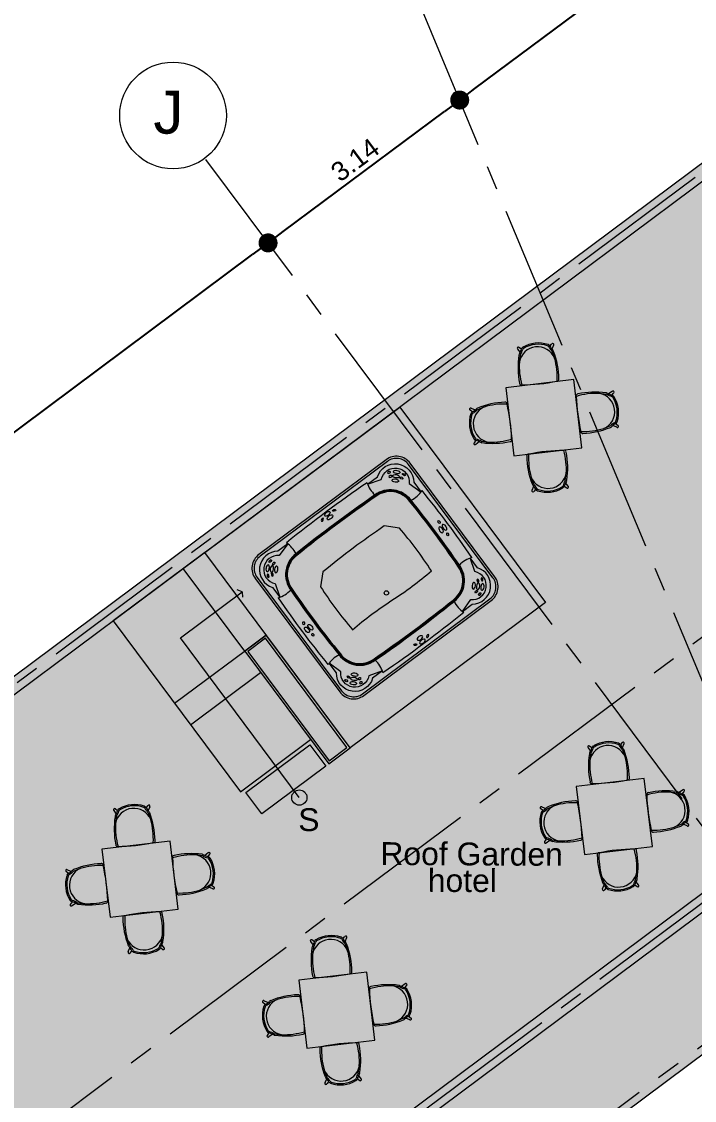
# Model space of a CAD drawing. Header units: metres. Extents: x -466 to 1322, y -1072 to 50.
# Drawn here: x 835.21 to 844.05, y -184.71 to -170.54 of the extents above; entities that cross this region are included whole.
import ezdxf

# ---------------------------------------------------------------- set-up
doc = ezdxf.new("R2010")
doc.units = ezdxf.units.M
doc.linetypes.add('CENTER2', pattern=[28.575, 19.05, -3.175, 3.175, -3.175])
for name, color, linetype, lineweight in [('A - Hatch muros', 4, 'Continuous', 0), ('A - MURO BAJO', 2, 'Continuous', 0), ('A - PISO', 1, 'Continuous', 0), ('A - TXT 100 -1', 2, 'Continuous', 0), ('A-COTAS', 41, 'Continuous', 0), ('A-EJES', 61, 'CENTER2', 0), ('A-MUEBLES', 5, 'Continuous', 0), ('A-MURO INT', 4, 'Continuous', 0), ('S-STRS-ANNO', 30, 'Continuous', 9)]:
    doc.layers.add(name, color=color, linetype=linetype, lineweight=lineweight)
doc.layers.add('Hatch Exterior', color=7, linetype='Continuous', lineweight=0, true_color=0xa99b89)
doc.layers.add('Hatch fondo', color=254, linetype='Continuous', lineweight=0, transparency=0.5)
doc.styles.get("Standard").update_dxf_attribs({"font": 'arial.ttf'})
doc.styles.add('Style-Arial', font='arial.ttf')
doc.dimstyles.new('ISO-25', dxfattribs={"dimscale": 0.1, "dimtxt": 2.5, "dimasz": 2.5, "dimexe": 1.25, "dimexo": 0.625, "dimtad": 1, "dimdsep": 46, "dimtxsty": 'Standard', "dimblk": 'DOT', "dimcen": 2.5, "dimadec": 0, "dimazin": 0, "dimtfac": 1, "dimtmove": 0, "dimatfit": 3, "dimfxl": 1, "dimarcsym": 0})

# ---------------------------------------------------------------- blocks, each defined once
blk = doc.blocks.new('_Dot')
at = {"color": 0, "linetype": 'ByBlock', "lineweight": -2}
blk.add_line((-0.5, 0), (-1, 0), dxfattribs=at)
at = {"color": 0, "linetype": 'ByBlock', "const_width": 0.5}
blk.add_lwpolyline([(-0.25, 0, 1), (0.25, 0, 1)], format="xyb", close=True, dxfattribs=at)
blk = doc.blocks.new('*D62')
at = {"layer": 'A-COTAS', "color": 0, "lineweight": -2, "transparency": 16777216}
for p, q in [((838.409, -173.393), (838.372, -173.343)), ((827.101, -181.9), (838.246, -173.593)), ((826.934, -182.094), (826.976, -182.149))]:
    blk.add_line(p, q, dxfattribs=at)
at = {"layer": 'Defpoints', "color": 0, "transparency": 16777216}
for p in [(838.447, -173.443), (838.447, -173.443), (826.897, -182.044)]:
    blk.add_point(p, dxfattribs=at)
at = {"layer": 'A-COTAS', "color": 0, "lineweight": -2, "transparency": 16777216, "xscale": 0.25, "yscale": 0.25, "zscale": 0.25}
for p, rotation in [((838.447, -173.443), 36.6996102329027), ((826.901, -182.049), 216.6996102329027)]:
    blk.add_blockref('_Dot', p, dxfattribs=dict(at, rotation=rotation))
at = {"layer": 'A-COTAS', "color": 0, "transparency": 16777216, "insert": (832.561, -177.596), "char_height": 0.25, "attachment_point": 5, "rotation": 36.6996}
blk.add_mtext('14.4', dxfattribs=at)
blk = doc.blocks.new('*D63')
at = {"layer": 'A-COTAS', "color": 0, "lineweight": -2, "transparency": 16777216}
for p, q in [((840.928, -171.516), (840.891, -171.466)), ((838.647, -173.294), (840.765, -171.715)), ((838.409, -173.393), (838.372, -173.343))]:
    blk.add_line(p, q, dxfattribs=at)
at = {"layer": 'Defpoints', "color": 0, "transparency": 16777216}
for p in [(840.966, -171.566), (840.966, -171.566), (838.447, -173.443)]:
    blk.add_point(p, dxfattribs=at)
at = {"layer": 'A-COTAS', "color": 0, "lineweight": -2, "transparency": 16777216, "xscale": 0.25, "yscale": 0.25, "zscale": 0.25}
for p, rotation in [((840.966, -171.566), 36.6996102329027), ((838.447, -173.443), 216.6996102329027)]:
    blk.add_blockref('_Dot', p, dxfattribs=dict(at, rotation=rotation))
at = {"layer": 'A-COTAS', "color": 0, "transparency": 16777216, "insert": (839.592, -172.352), "char_height": 0.25, "attachment_point": 5, "rotation": 36.6996}
blk.add_mtext('3.14', dxfattribs=at)
blk = doc.blocks.new('*D64')
at = {"layer": 'A-COTAS', "color": 0, "lineweight": -2, "transparency": 16777216}
for p, q in [((847.763, -166.422), (847.725, -166.371)), ((841.166, -171.416), (847.6, -166.621)), ((840.928, -171.516), (840.891, -171.466))]:
    blk.add_line(p, q, dxfattribs=at)
at = {"layer": 'Defpoints', "color": 0, "transparency": 16777216}
for p in [(847.8, -166.472), (847.8, -166.472), (840.966, -171.566)]:
    blk.add_point(p, dxfattribs=at)
at = {"layer": 'A-COTAS', "color": 0, "lineweight": -2, "transparency": 16777216, "xscale": 0.25, "yscale": 0.25, "zscale": 0.25}
for p, rotation in [((847.8, -166.472), 36.6996102329027), ((840.966, -171.566), 216.6996102329027)]:
    blk.add_blockref('_Dot', p, dxfattribs=dict(at, rotation=rotation))
at = {"layer": 'A-COTAS', "color": 0, "transparency": 16777216, "insert": (844.269, -168.866), "char_height": 0.25, "attachment_point": 5, "rotation": 36.6996}
blk.add_mtext('8.52', dxfattribs=at)
blk = doc.blocks.new('Jacuzzi Vista Spa')
for points in [[(0, 0), (2.086, 0, 0.414214), (2.313, 0.227), (2.313, 2.083, 0.414214), (2.086, 2.31), (0, 2.31, 0.414214), (-0.227, 2.083), (-0.227, 0.227, 0.414214)], [(0, 0.028), (2.086, 0.028, 0.414214), (2.285, 0.227), (2.285, 2.083, 0.414214), (2.086, 2.282), (0, 2.282, 0.414214), (-0.198, 2.083), (-0.198, 0.227, 0.414214)], [(0.397, 0.283, 0.017544), (1.69, 0.283, 0.414214), (2.03, 0.624, 0.021341), (2.03, 1.686, 0.414214), (1.69, 2.027, 0.017544), (0.397, 2.027, 0.414214), (0.057, 1.686, 0.021341), (0.057, 0.624, 0.414214)], [(0.397, 0.295, 0.017549), (1.689, 0.295, 0.414609), (2.018, 0.624, 0.021351), (2.018, 1.686, 0.414609), (1.689, 2.015, 0.017549), (0.397, 2.015, 0.414609), (0.068, 1.686, 0.021351), (0.068, 0.624, 0.414609)], [(0.397, 0.306, 0.017555), (1.689, 0.306, 0.415027), (2.007, 0.624, 0.021361), (2.007, 1.686, 0.415027), (1.689, 2.004, 0.017555), (0.397, 2.004, 0.415027), (0.079, 1.686, 0.021361), (0.079, 0.624, 0.415027)], [(1.043, 0.783, 0.035088), (1.69, 0.783, 0.032282), (1.69, 1.485), (1.546, 1.626, 0.02256), (0.541, 1.626), (0.397, 1.485, 0.032282), (0.397, 0.783, -0.035088)]]:
    blk.add_lwpolyline(points, format="xyb", close=True)
for points in [[(0.388, 2.197), (0.227, 2.197, 0.862031), (-0.113, 1.856), (-0.113, 1.695)], [(0.388, 2.197), (0.207, 2.14, 0.9479), (-0.057, 1.877), (-0.113, 1.695)], [(1.705, 2.217, 0.020663), (0.382, 2.217, 0.020663)], [(1.698, 2.197), (1.86, 2.197, -0.862031), (2.2, 1.856), (2.2, 1.695)], [(1.698, 2.197), (1.88, 2.14, -0.9479), (2.143, 1.877), (2.2, 1.695)], [(-0.136, 1.702, 0.021082), (-0.136, 0.608, 0.021692)], [(2.222, 0.608, 0.021082), (2.222, 1.702)], [(0.388, 0.113), (0.227, 0.113, -0.862031), (-0.113, 0.454), (-0.113, 0.615)], [(0.388, 0.113), (0.207, 0.17, -0.9479), (-0.057, 0.433), (-0.113, 0.615)], [(1.698, 0.113), (1.86, 0.113, 0.862031), (2.2, 0.454), (2.2, 0.615)], [(1.698, 0.113), (1.88, 0.17, 0.9479), (2.143, 0.433), (2.2, 0.615)], [(0.382, 0.093, 0.020663), (1.705, 0.093, 0.020663)]]:
    blk.add_lwpolyline(points, format="xyb")
blk.add_circle((1.043, 0.904), 0.0283)
for centre, start, end in [((0.018, 2.092), 350.1772, 18.9109), ((2.069, 2.092), 161.0891, 189.8228), ((-0.009, 2.066), 250.7533, 279.8228), ((2.095, 2.066), 260.1772, 289.2467), ((-0.009, 0.244), 80.1772, 109.2467), ((2.095, 0.244), 70.7533, 99.8228), ((0.018, 0.218), 341.0891, 9.8228), ((2.069, 0.218), 170.1772, 198.9109)]:
    blk.add_arc(centre, 0.385, start, end)
at = {"extrusion": (0, 0, -1)}
for centre, major_axis in [((-0.015, 2.097), (0.0308, 0.0312)), ((0.025, 2.057), (0.0308, 0.0312)), ((0.066, 2.017), (0.0308, 0.0312)), ((2.114, 1.14), (-0.0009, -0.0438)), ((2.171, 1.139), (-0.0009, -0.0438)), ((2.02, 0.293), (-0.0308, -0.0312)), ((2.061, 0.253), (-0.0308, -0.0312)), ((1.042, 0.166), (-0.0438, 0.0009)), ((2.101, 0.213), (-0.0308, -0.0312)), ((1.041, 0.109), (-0.0438, 0.0009))]:
    blk.add_ellipse(centre, major_axis=major_axis, ratio=0.49939, dxfattribs=at)
for centre, major_axis in [((0.069, 2.153), (0.0203, 0.007)), ((1.139, 2.184), (0.0196, -0.0088)), ((0.087, 2.099), (0.0203, 0.007)), ((2.103, 1.996), (0.0071, -0.0202)), ((2.156, 2.014), (0.0071, -0.0202)), ((-0.067, 1.237), (0.0088, 0.0196)), ((2.148, 1.041), (-0.0099, -0.019)), ((-0.07, 0.296), (-0.0071, 0.0202)), ((-0.016, 0.314), (-0.0071, 0.0202)), ((0.942, 0.132), (-0.019, 0.0099)), ((2, 0.211), (-0.0203, -0.007)), ((2.017, 0.157), (-0.0203, -0.007))]:
    blk.add_ellipse(centre, major_axis=major_axis, ratio=0.545592, start_param=-3.141592653589793, end_param=3.141592653589793)
for centre, major_axis in [((0.942, 2.178), (-0.019, -0.0099)), ((2.017, 2.153), (-0.0203, 0.007)), ((-0.07, 2.014), (-0.0071, -0.0202)), ((-0.016, 1.996), (-0.0071, -0.0202)), ((2, 2.099), (-0.0203, 0.007)), ((2.154, 1.237), (-0.0088, 0.0196)), ((-0.061, 1.041), (0.0099, -0.019)), ((2.103, 0.314), (0.0071, 0.0202)), ((2.156, 0.296), (0.0071, 0.0202)), ((0.069, 0.157), (0.0203, -0.007)), ((0.087, 0.211), (0.0203, -0.007)), ((1.139, 0.126), (0.0196, 0.0088))]:
    blk.add_ellipse(centre, major_axis=major_axis, ratio=0.545592, start_param=-3.141592653589793, end_param=3.141592653589793, dxfattribs=at)
for centre, major_axis in [((1.041, 2.201), (-0.0438, -0.0009)), ((1.042, 2.144), (-0.0438, -0.0009)), ((2.101, 2.097), (-0.0308, 0.0312)), ((2.02, 2.017), (-0.0308, 0.0312)), ((2.061, 2.057), (-0.0308, 0.0312)), ((-0.084, 1.139), (0.0009, -0.0438)), ((-0.028, 1.14), (0.0009, -0.0438)), ((0.025, 0.253), (0.0308, -0.0312)), ((0.066, 0.293), (0.0308, -0.0312)), ((-0.015, 0.213), (0.0308, -0.0312))]:
    blk.add_ellipse(centre, major_axis=major_axis, ratio=0.49939)

msp = doc.modelspace()

# ---------------------------------------------------------------- hatches: boundary and pattern name
at = {"layer": 'A - Hatch muros', "transparency": 33554687}
h = msp.add_hatch(color=256, dxfattribs=at)
h.dxf.hatch_style = 1
h.paths.add_polyline_path([(819.333, -197.251), (818.257, -195.808), (816.654, -197.003), (817.729, -198.446), (813.458, -201.629), (808.282, -199.127), (820.178, -190.26), (846.352, -170.751), (846.471, -170.911), (828.634, -184.207), (833.235, -190.38), (833.075, -190.5), (828.473, -184.326), (822.418, -188.84), (822.257, -188.959), (814.801, -194.517), (815.399, -195.319), (815.238, -195.439), (814.641, -194.637), (812.716, -196.071), (813.314, -196.873), (813.154, -196.992), (812.556, -196.191), (808.666, -199.09), (813.436, -201.397), (815.365, -199.959), (813.691, -197.714), (813.852, -197.595), (815.525, -199.839), (817.449, -198.405), (815.776, -196.16), (815.936, -196.041), (816.534, -196.842), (818.298, -195.528), (819.464, -197.092)])
at = {"layer": 'Hatch Exterior', "transparency": 33554687}
h = msp.add_hatch(color=256, dxfattribs=at)
h.dxf.hatch_style = 1
h.paths.add_polyline_path([(846.352, -170.751), (849.28, -174.68), (850.751, -173.583), (851.897, -176.47), (845.039, -181.583), (825.538, -196.118), (820.937, -189.944)])
at = {"layer": 'Hatch fondo', "transparency": 33554559}
h = msp.add_hatch(color=256, dxfattribs=at)
h.dxf.hatch_style = 1
edge = h.paths.add_edge_path()
edge.add_line((813.458, -201.629), (817.569, -198.566))
edge.add_line((817.569, -198.566), (818.198, -199.409))
edge.add_arc((819.711, -201.272), 2.4, 129.0876, 313.6248)
edge.add_line((821.367, -203.009), (823.718, -204.146))
edge.add_line((823.718, -204.146), (822.76, -206.127))
edge.add_line((822.76, -206.127), (813.458, -201.629))
h.paths.add_polyline_path([(826.319, -197.406), (824.797, -196.67), (846.546, -180.276), (851.897, -176.47), (850.751, -173.583), (849.28, -174.68), (846.352, -170.751), (848.878, -168.868), (859.538, -195.709), (857.27, -200.565), (852.201, -198.737), (848.75, -190.471), (845.634, -183.009)])
at = {"layer": 'S-STRS-ANNO', "lineweight": 0}
h = msp.add_hatch(color=256, dxfattribs=at)
h.dxf.hatch_style = 1
edge = h.paths.add_edge_path()
edge.add_arc((838.858, -180.731), 0.1, 0, 360)

# ---------------------------------------------------------------- linework, layer by layer
at = {"layer": 'A - MURO BAJO'}
msp.add_lwpolyline([(837.614, -177.513), (840.179, -175.601), (842.092, -178.167), (839.526, -180.079)], close=True, dxfattribs=at)
at = {"layer": 'A - MURO BAJO', "ltscale": 0.05}
msp.add_lwpolyline([(847.911, -179.192), (836.441, -187.742), (825.419, -195.957)], dxfattribs=at)
at = {"layer": 'A - MURO BAJO'}
msp.add_lwpolyline([(847.988, -179.385), (836.561, -187.902), (825.538, -196.118)], dxfattribs=at)
at = {"layer": 'A - PISO', "ltscale": 0.05}
msp.add_lwpolyline([(846.352, -170.751), (848.878, -168.868), (859.538, -195.709), (857.27, -200.565), (852.201, -198.737), (845.634, -183.009), (826.319, -197.406)], dxfattribs=at)
at = {"layer": 'A - TXT 100 -1'}
msp.add_circle((837.198, -171.769), 0.701, dxfattribs=at)
at = {"layer": 'A-EJES', "ltscale": 0.1}
for p, q in [((852.224, -198.52), (840.422, -170.265)), ((846.351, -170.876), (804.647, -201.961)), ((845.597, -183.037), (837.617, -172.331)), ((845.559, -177.578), (809.652, -204.342)), ((846.629, -180.273), (812.494, -205.716)), ((845.618, -182.897), (814.016, -206.452))]:
    msp.add_line(p, q, dxfattribs=at)
at = {"layer": 'A-MUEBLES', "color": 5}
for p, q in [((842.152, -174.8), (842.178, -174.769)), ((841.728, -174.838), (841.761, -174.884)), ((841.778, -174.841), (841.745, -174.816)), ((841.765, -174.911), (841.75, -175.007)), ((842.2, -174.787), (842.177, -174.839)), ((842.179, -174.867), (842.214, -174.957)), ((842.467, -175.24), (841.573, -175.346)), ((842.572, -176.134), (842.467, -175.24)), ((841.573, -175.346), (841.679, -176.24)), ((842.897, -175.433), (842.801, -175.42)), ((842.969, -175.394), (842.924, -175.428)), ((842.968, -175.444), (842.992, -175.411)), ((841.118, -175.616), (841.17, -175.638)), ((841.198, -175.635), (841.288, -175.598)), ((841.132, -175.664), (841.101, -175.638)), ((842.95, -175.846), (842.86, -175.882)), ((843.03, -175.865), (842.978, -175.843)), ((843.016, -175.817), (843.048, -175.843)), ((841.18, -176.037), (841.156, -176.07)), ((841.179, -176.087), (841.224, -176.053)), ((841.251, -176.048), (841.347, -176.061)), ((841.679, -176.24), (842.572, -176.134)), ((842.353, -176.567), (842.368, -176.471)), ((841.939, -176.611), (841.904, -176.521)), ((842.39, -176.64), (842.357, -176.595)), ((841.918, -176.691), (841.941, -176.639)), ((841.966, -176.678), (841.94, -176.709)), ((842.341, -176.638), (842.373, -176.663)), ((843.078, -180.038), (843.105, -180.007)), ((842.654, -180.076), (842.687, -180.122)), ((842.704, -180.079), (842.672, -180.054)), ((842.691, -180.15), (842.677, -180.245)), ((843.126, -180.025), (843.104, -180.077)), ((843.106, -180.105), (843.14, -180.195)), ((843.393, -180.478), (842.499, -180.584)), ((842.499, -180.584), (842.605, -181.478)), ((843.499, -181.372), (843.393, -180.478)), ((843.823, -180.671), (843.727, -180.658)), ((843.895, -180.632), (843.851, -180.666)), ((843.894, -180.682), (843.918, -180.649)), ((836.843, -180.864), (836.87, -180.833)), ((836.891, -180.851), (836.869, -180.902)), ((842.044, -180.854), (842.097, -180.876)), ((842.124, -180.873), (842.214, -180.836)), ((836.419, -180.902), (836.452, -180.947)), ((836.469, -180.904), (836.437, -180.879)), ((836.456, -180.975), (836.442, -181.071)), ((836.871, -180.93), (836.905, -181.021)), ((842.058, -180.902), (842.027, -180.876)), ((843.876, -181.084), (843.787, -181.121)), ((843.956, -181.103), (843.904, -181.081)), ((843.942, -181.055), (843.974, -181.081)), ((842.107, -181.275), (842.082, -181.308)), ((842.105, -181.325), (842.15, -181.291)), ((842.178, -181.286), (842.274, -181.299)), ((837.158, -181.304), (836.264, -181.409)), ((836.264, -181.409), (836.37, -182.303)), ((837.264, -182.197), (837.158, -181.304)), ((842.605, -181.478), (843.499, -181.372)), ((837.588, -181.496), (837.492, -181.483)), ((837.66, -181.457), (837.616, -181.491)), ((837.659, -181.507), (837.683, -181.474)), ((835.823, -181.727), (835.792, -181.702)), ((835.809, -181.68), (835.861, -181.701)), ((835.889, -181.699), (835.979, -181.662)), ((843.279, -181.805), (843.294, -181.709)), ((842.865, -181.85), (842.83, -181.759)), ((843.317, -181.878), (843.283, -181.833)), ((837.641, -181.909), (837.551, -181.946)), ((837.721, -181.928), (837.669, -181.907)), ((837.707, -181.881), (837.739, -181.906)), ((842.845, -181.929), (842.867, -181.878)), ((842.892, -181.916), (842.866, -181.947)), ((843.267, -181.876), (843.299, -181.901)), ((835.872, -182.101), (835.847, -182.134)), ((835.87, -182.15), (835.915, -182.116)), ((835.943, -182.112), (836.039, -182.125)), ((836.37, -182.303), (837.264, -182.197)), ((837.044, -182.63), (837.059, -182.535)), ((839.431, -182.586), (839.458, -182.554)), ((836.63, -182.675), (836.595, -182.585)), ((836.609, -182.754), (836.632, -182.703)), ((837.032, -182.701), (837.064, -182.726)), ((837.082, -182.704), (837.048, -182.658)), ((839.007, -182.623), (839.04, -182.669)), ((839.057, -182.626), (839.024, -182.601)), ((839.044, -182.697), (839.03, -182.792)), ((839.479, -182.573), (839.457, -182.624)), ((839.459, -182.652), (839.493, -182.743)), ((836.657, -182.741), (836.631, -182.773)), ((839.746, -183.025), (838.852, -183.131)), ((838.852, -183.131), (838.958, -184.025)), ((839.852, -183.919), (839.746, -183.025)), ((840.176, -183.218), (840.08, -183.205)), ((840.248, -183.179), (840.203, -183.213)), ((840.247, -183.229), (840.271, -183.196)), ((838.397, -183.401), (838.449, -183.423)), ((838.477, -183.42), (838.567, -183.384)), ((838.411, -183.449), (838.38, -183.423)), ((840.229, -183.631), (840.139, -183.668)), ((840.309, -183.65), (840.257, -183.628)), ((840.295, -183.602), (840.327, -183.628)), ((838.459, -183.823), (838.435, -183.855)), ((838.458, -183.872), (838.503, -183.838)), ((838.531, -183.834), (838.627, -183.846)), ((838.958, -184.025), (839.852, -183.919)), ((839.632, -184.352), (839.647, -184.256)), ((839.218, -184.397), (839.183, -184.306)), ((839.669, -184.425), (839.636, -184.38)), ((839.197, -184.476), (839.22, -184.425)), ((839.245, -184.463), (839.219, -184.494)), ((839.62, -184.423), (839.652, -184.448))]:
    msp.add_line(p, q, dxfattribs=at)
at = {"layer": 'A-MUEBLES'}
for p, q in [((838.14, -178.805), (837.333, -177.723)), ((837.218, -179.492), (838.42, -178.596)), ((837.427, -179.773), (838.349, -179.086))]:
    msp.add_line(p, q, dxfattribs=at)
for points in [[(837.614, -177.513), (836.411, -178.41), (838.084, -180.655), (839.006, -179.968)], [(838.42, -178.596), (838.14, -178.805), (839.245, -180.288), (839.526, -180.079), (838.42, -178.596)], [(839.205, -180.318), (838.363, -180.946), (838.154, -180.665), (838.996, -180.038), (839.205, -180.318)]]:
    msp.add_lwpolyline(points, dxfattribs=at)
msp.add_lwpolyline([(838.414, -178.638), (838.182, -178.811), (839.252, -180.246), (839.484, -180.073)], close=True, dxfattribs=at)
at = {"layer": 'A-MUEBLES', "color": 5}
for centre, radius, start, end in [((842, -175.15), 0.392, 71.0496, 121.2312), ((842.189, -174.778), 0.0141, 319.8122, 140.1256), ((841.737, -174.827), 0.0141, 52.1552, 232.4686), ((841.787, -174.925), 0.0425, 148.2917, 171.1514), ((841.99, -175.053), 0.244, 23.1153, 169.1654), ((841.99, -175.053), 0.244, 23.1153, 169.1654), ((841.55, -174.778), 0.236, 328.2917, 344.9025), ((841.55, -174.778), 0.253, 328.2917, 344.9025), ((841.819, -174.851), 0.0425, 121.2312, 164.9025), ((841.819, -174.851), 0.0255, 121.2312, 164.9025), ((842, -175.15), 0.375, 71.0496, 121.2312), ((842.114, -174.819), 0.0255, 27.3783, 71.0496), ((842.114, -174.819), 0.0425, 27.3783, 71.0496), ((842.362, -174.691), 0.253, 207.3783, 223.9891), ((842.362, -174.691), 0.236, 207.3783, 223.9891), ((842.161, -174.885), 0.0425, 21.1294, 43.9891), ((841.218, -175.249), 1.053, 0.9237, 21.1294), ((842.786, -175.08), 1.053, 171.1514, 191.3571), ((842.701, -175.057), 0.952, 176.9784, 195.3024), ((841.296, -175.209), 0.952, 356.9784, 15.3024), ((841.775, -175.288), 0.022, 179.0821, 290.7993), ((841.747, -172.811), 2.499, 270.7518, 281.529), ((842.25, -175.237), 0.022, 261.4815, 13.1986), ((842.52, -175.45), 0.022, 90.2794, 201.9966), ((842.77, -176.372), 0.952, 88.1757, 106.4997), ((844.997, -175.374), 2.499, 181.9491, 192.7263), ((842.749, -176.456), 1.053, 82.3487, 102.5544), ((842.76, -175.66), 0.244, 294.3126, 80.3627), ((842.76, -175.66), 0.244, 294.3126, 80.3627), ((842.884, -175.455), 0.0425, 59.489, 82.3487), ((843.025, -175.214), 0.253, 239.489, 256.0998), ((843.025, -175.214), 0.236, 239.489, 256.0998), ((842.958, -175.485), 0.0255, 32.4285, 76.0998), ((842.981, -175.402), 0.0141, 323.3525, 143.6659), ((842.958, -175.485), 0.0425, 32.4285, 76.0998), ((842.663, -175.673), 0.375, 342.2469, 32.4285), ((842.663, -175.673), 0.392, 342.2469, 32.4285), ((841.109, -175.627), 0.0141, 51.0095, 231.3229), ((841.388, -175.821), 0.244, 114.3126, 260.3627), ((841.388, -175.821), 0.244, 114.3126, 260.3627), ((841.216, -175.653), 0.0425, 112.3267, 135.1864), ((841.6, -176.588), 1.053, 92.121, 112.3267), ((841.558, -176.512), 0.952, 88.1757, 106.4997), ((841.567, -175.557), 0.022, 352.6788, 104.3959), ((839.151, -176.107), 2.499, 1.9491, 12.7263), ((841.485, -175.808), 0.392, 162.2469, 212.4285), ((841.485, -175.808), 0.375, 162.2469, 212.4285), ((841.152, -175.701), 0.0425, 118.5756, 162.2469), ((841.152, -175.701), 0.0255, 118.5756, 162.2469), ((841.018, -175.457), 0.236, 298.5756, 315.1864), ((841.018, -175.457), 0.253, 298.5756, 315.1864), ((842.59, -174.969), 0.952, 268.1757, 286.4997), ((842.548, -174.893), 1.053, 272.121, 292.3267), ((842.932, -175.828), 0.0425, 292.3267, 315.1864), ((843.13, -176.024), 0.253, 118.5756, 135.1864), ((843.13, -176.024), 0.236, 118.5756, 135.1864), ((842.996, -175.779), 0.0255, 298.5756, 342.2469), ((842.996, -175.779), 0.0425, 298.5756, 342.2469), ((843.039, -175.854), 0.0141, 231.0095, 51.3229), ((841.19, -175.996), 0.0425, 212.4285, 256.0998), ((841.19, -175.996), 0.0255, 212.4285, 256.0998), ((841.123, -176.267), 0.236, 59.489, 76.0998), ((841.123, -176.267), 0.253, 59.489, 76.0998), ((841.378, -175.109), 0.952, 268.1757, 286.4997), ((841.628, -176.031), 0.022, 270.2794, 21.9966), ((842.581, -175.924), 0.022, 172.6788, 284.3959), ((841.167, -176.079), 0.0141, 143.3525, 323.6659), ((841.264, -176.026), 0.0425, 239.489, 262.3487), ((841.399, -175.024), 1.053, 262.3487, 282.5544), ((842.371, -178.668), 2.499, 90.7518, 101.529), ((842.343, -176.19), 0.022, 359.0821, 110.7993), ((841.417, -176.421), 0.952, 356.9784, 15.3024), ((841.868, -176.241), 0.022, 81.4815, 193.1986), ((842.9, -176.229), 1.053, 180.9237, 201.1294), ((842.823, -176.27), 0.952, 176.9784, 195.3024), ((841.333, -176.398), 1.053, 351.1514, 11.3571), ((842.128, -176.425), 0.244, 203.1153, 349.1654), ((842.128, -176.425), 0.244, 203.1153, 349.1654), ((841.957, -176.594), 0.0425, 201.1294, 223.9891), ((841.757, -176.788), 0.253, 27.3783, 43.9891), ((842.569, -176.7), 0.253, 148.2917, 164.9025), ((842.569, -176.7), 0.236, 148.2917, 164.9025), ((842.331, -176.554), 0.0425, 328.2917, 351.1514), ((841.929, -176.7), 0.0141, 139.8122, 320.1256), ((841.757, -176.788), 0.236, 27.3783, 43.9891), ((842.004, -176.659), 0.0425, 207.3783, 251.0496), ((842.004, -176.659), 0.0255, 207.3783, 251.0496), ((842.118, -176.328), 0.392, 251.0496, 301.2312), ((842.118, -176.328), 0.375, 251.0496, 301.2312), ((842.299, -176.627), 0.0255, 301.2312, 344.9025), ((842.299, -176.627), 0.0425, 301.2312, 344.9025), ((842.382, -176.651), 0.0141, 232.1552, 52.4686), ((842.927, -180.388), 0.392, 71.0496, 121.2312), ((842.927, -180.388), 0.375, 71.0496, 121.2312), ((843.04, -180.057), 0.0425, 27.3783, 71.0496), ((843.116, -180.016), 0.0141, 319.8122, 140.1256), ((842.663, -180.065), 0.0141, 52.1552, 232.4686), ((843.712, -180.318), 1.053, 171.1514, 191.3571), ((842.713, -180.163), 0.0425, 148.2917, 171.1514), ((842.916, -180.291), 0.244, 23.1153, 169.1654), ((842.916, -180.291), 0.244, 23.1153, 169.1654), ((842.476, -180.016), 0.236, 328.2917, 344.9025), ((842.476, -180.016), 0.253, 328.2917, 344.9025), ((842.745, -180.089), 0.0425, 121.2312, 164.9025), ((842.745, -180.089), 0.0255, 121.2312, 164.9025), ((843.04, -180.057), 0.0255, 27.3783, 71.0496), ((843.288, -179.929), 0.253, 207.3783, 223.9891), ((843.288, -179.929), 0.236, 207.3783, 223.9891), ((843.087, -180.123), 0.0425, 21.1294, 43.9891), ((842.144, -180.487), 1.053, 0.9237, 21.1294), ((843.628, -180.295), 0.952, 176.9784, 195.3024), ((842.222, -180.447), 0.952, 356.9784, 15.3024), ((842.701, -180.526), 0.022, 179.0821, 290.7993), ((842.674, -178.049), 2.499, 270.7518, 281.529), ((843.176, -180.475), 0.022, 261.4815, 13.1986), ((843.447, -180.688), 0.022, 90.2794, 201.9966), ((843.697, -181.61), 0.952, 88.1757, 106.4997), ((845.923, -180.612), 2.499, 181.9491, 192.7263), ((843.675, -181.695), 1.053, 82.3487, 102.5544), ((843.686, -180.898), 0.244, 294.3126, 80.3627), ((843.686, -180.898), 0.244, 294.3126, 80.3627), ((843.81, -180.693), 0.0425, 59.489, 82.3487), ((843.952, -180.452), 0.253, 239.489, 256.0998), ((843.952, -180.452), 0.236, 239.489, 256.0998), ((843.885, -180.723), 0.0255, 32.4285, 76.0998), ((843.907, -180.64), 0.0141, 323.3525, 143.6659), ((843.885, -180.723), 0.0425, 32.4285, 76.0998), ((843.589, -180.911), 0.375, 342.2469, 32.4285), ((843.589, -180.911), 0.392, 342.2469, 32.4285), ((836.692, -181.214), 0.392, 71.0496, 121.2312), ((836.692, -181.214), 0.375, 71.0496, 121.2312), ((836.805, -180.883), 0.0255, 27.3783, 71.0496), ((836.805, -180.883), 0.0425, 27.3783, 71.0496), ((837.053, -180.754), 0.236, 207.3783, 223.9891), ((836.881, -180.842), 0.0141, 319.8122, 140.1256), ((842.036, -180.865), 0.0141, 51.0095, 231.3229), ((841.945, -180.695), 0.236, 298.5756, 315.1864), ((842.314, -181.059), 0.244, 114.3126, 260.3627), ((842.314, -181.059), 0.244, 114.3126, 260.3627), ((842.143, -180.891), 0.0425, 112.3267, 135.1864), ((842.527, -181.826), 1.053, 92.121, 112.3267), ((842.485, -181.75), 0.952, 88.1757, 106.4997), ((842.493, -180.795), 0.022, 352.6788, 104.3959), ((840.077, -181.345), 2.499, 1.9491, 12.7263), ((836.428, -180.89), 0.0141, 52.1552, 232.4686), ((837.477, -181.144), 1.053, 171.1514, 191.3571), ((836.478, -180.988), 0.0425, 148.2917, 171.1514), ((836.681, -181.116), 0.244, 23.1153, 169.1654), ((836.681, -181.116), 0.244, 23.1153, 169.1654), ((836.241, -180.842), 0.236, 328.2917, 344.9025), ((836.241, -180.842), 0.253, 328.2917, 344.9025), ((836.51, -180.914), 0.0425, 121.2312, 164.9025), ((836.51, -180.914), 0.0255, 121.2312, 164.9025), ((837.053, -180.754), 0.253, 207.3783, 223.9891), ((836.852, -180.948), 0.0425, 21.1294, 43.9891), ((835.909, -181.312), 1.053, 0.9237, 21.1294), ((842.411, -181.046), 0.392, 162.2469, 212.4285), ((842.411, -181.046), 0.375, 162.2469, 212.4285), ((842.078, -180.94), 0.0425, 118.5756, 162.2469), ((842.078, -180.94), 0.0255, 118.5756, 162.2469), ((841.945, -180.695), 0.253, 298.5756, 315.1864), ((837.393, -181.121), 0.952, 176.9784, 195.3024), ((835.987, -181.272), 0.952, 356.9784, 15.3024), ((843.516, -180.207), 0.952, 268.1757, 286.4997), ((843.474, -180.131), 1.053, 272.121, 292.3267), ((843.858, -181.066), 0.0425, 292.3267, 315.1864), ((844.056, -181.262), 0.253, 118.5756, 135.1864), ((844.056, -181.262), 0.236, 118.5756, 135.1864), ((843.923, -181.017), 0.0255, 298.5756, 342.2469), ((843.923, -181.017), 0.0425, 298.5756, 342.2469), ((843.965, -181.092), 0.0141, 231.0095, 51.3229), ((842.116, -181.234), 0.0425, 212.4285, 256.0998), ((842.116, -181.234), 0.0255, 212.4285, 256.0998), ((842.049, -181.505), 0.236, 59.489, 76.0998), ((842.049, -181.505), 0.253, 59.489, 76.0998), ((842.325, -180.262), 1.053, 262.3487, 282.5544), ((842.304, -180.347), 0.952, 268.1757, 286.4997), ((842.554, -181.269), 0.022, 270.2794, 21.9966), ((843.508, -181.162), 0.022, 172.6788, 284.3959), ((836.466, -181.352), 0.022, 179.0821, 290.7993), ((836.438, -178.874), 2.499, 270.7518, 281.529), ((836.941, -181.301), 0.022, 261.4815, 13.1986), ((842.094, -181.317), 0.0141, 143.3525, 323.6659), ((842.191, -181.264), 0.0425, 239.489, 262.3487), ((843.297, -183.906), 2.499, 90.7518, 101.529), ((843.27, -181.428), 0.022, 359.0821, 110.7993), ((842.343, -181.659), 0.952, 356.9784, 15.3024), ((842.259, -181.636), 1.053, 351.1514, 11.3571), ((837.211, -181.514), 0.022, 90.2794, 201.9966), ((837.462, -182.435), 0.952, 88.1757, 106.4997), ((839.688, -181.437), 2.499, 181.9491, 192.7263), ((837.44, -182.52), 1.053, 82.3487, 102.5544), ((837.451, -181.724), 0.244, 294.3126, 80.3627), ((837.451, -181.724), 0.244, 294.3126, 80.3627), ((837.575, -181.518), 0.0425, 59.489, 82.3487), ((837.717, -181.278), 0.253, 239.489, 256.0998), ((837.717, -181.278), 0.236, 239.489, 256.0998), ((837.65, -181.549), 0.0255, 32.4285, 76.0998), ((837.672, -181.466), 0.0141, 323.3525, 143.6659), ((837.65, -181.549), 0.0425, 32.4285, 76.0998), ((837.354, -181.736), 0.375, 342.2469, 32.4285), ((837.354, -181.736), 0.392, 342.2469, 32.4285), ((842.795, -181.479), 0.022, 81.4815, 193.1986), ((843.827, -181.467), 1.053, 180.9237, 201.1294), ((843.749, -181.508), 0.952, 176.9784, 195.3024), ((835.801, -181.691), 0.0141, 51.0095, 231.3229), ((835.71, -181.52), 0.236, 298.5756, 315.1864), ((835.71, -181.52), 0.253, 298.5756, 315.1864), ((836.079, -181.884), 0.244, 114.3126, 260.3627), ((836.079, -181.884), 0.244, 114.3126, 260.3627), ((835.907, -181.717), 0.0425, 112.3267, 135.1864), ((836.291, -182.652), 1.053, 92.121, 112.3267), ((836.249, -182.575), 0.952, 88.1757, 106.4997), ((836.258, -181.62), 0.022, 352.6788, 104.3959), ((833.842, -182.171), 2.499, 1.9491, 12.7263), ((843.055, -181.663), 0.244, 203.1153, 349.1654), ((843.055, -181.663), 0.244, 203.1153, 349.1654), ((836.176, -181.872), 0.392, 162.2469, 212.4285), ((836.176, -181.872), 0.375, 162.2469, 212.4285), ((835.843, -181.765), 0.0425, 118.5756, 162.2469), ((835.843, -181.765), 0.0255, 118.5756, 162.2469), ((837.687, -181.843), 0.0255, 298.5756, 342.2469), ((837.687, -181.843), 0.0425, 298.5756, 342.2469), ((842.884, -181.832), 0.0425, 201.1294, 223.9891), ((842.683, -182.026), 0.253, 27.3783, 43.9891), ((843.495, -181.938), 0.253, 148.2917, 164.9025), ((843.495, -181.938), 0.236, 148.2917, 164.9025), ((843.258, -181.792), 0.0425, 328.2917, 351.1514), ((837.272, -181.987), 0.022, 172.6788, 284.3959), ((837.281, -181.033), 0.952, 268.1757, 286.4997), ((837.239, -180.956), 1.053, 272.121, 292.3267), ((837.623, -181.891), 0.0425, 292.3267, 315.1864), ((837.821, -182.088), 0.253, 118.5756, 135.1864), ((837.821, -182.088), 0.236, 118.5756, 135.1864), ((837.73, -181.917), 0.0141, 231.0095, 51.3229), ((842.855, -181.938), 0.0141, 139.8122, 320.1256), ((842.683, -182.026), 0.236, 27.3783, 43.9891), ((842.931, -181.897), 0.0425, 207.3783, 251.0496), ((842.931, -181.897), 0.0255, 207.3783, 251.0496), ((843.044, -181.566), 0.392, 251.0496, 301.2312), ((843.044, -181.566), 0.375, 251.0496, 301.2312), ((843.226, -181.866), 0.0255, 301.2312, 344.9025), ((843.226, -181.866), 0.0425, 301.2312, 344.9025), ((843.308, -181.89), 0.0141, 232.1552, 52.4686), ((835.881, -182.059), 0.0425, 212.4285, 256.0998), ((835.859, -182.142), 0.0141, 143.3525, 323.6659), ((835.881, -182.059), 0.0255, 212.4285, 256.0998), ((835.814, -182.33), 0.236, 59.489, 76.0998), ((835.814, -182.33), 0.253, 59.489, 76.0998), ((835.956, -182.09), 0.0425, 239.489, 262.3487), ((836.09, -181.088), 1.053, 262.3487, 282.5544), ((836.069, -181.173), 0.952, 268.1757, 286.4997), ((836.319, -182.094), 0.022, 270.2794, 21.9966), ((836.56, -182.305), 0.022, 81.4815, 193.1986), ((837.514, -182.333), 0.952, 176.9784, 195.3024), ((837.062, -184.731), 2.499, 90.7518, 101.529), ((837.035, -182.254), 0.022, 359.0821, 110.7993), ((836.108, -182.484), 0.952, 356.9784, 15.3024), ((836.024, -182.461), 1.053, 351.1514, 11.3571), ((837.591, -182.293), 1.053, 180.9237, 201.1294), ((836.82, -182.489), 0.244, 203.1153, 349.1654), ((836.82, -182.489), 0.244, 203.1153, 349.1654), ((839.28, -182.935), 0.392, 71.0496, 121.2312), ((839.28, -182.935), 0.375, 71.0496, 121.2312), ((839.393, -182.604), 0.0425, 27.3783, 71.0496), ((839.468, -182.564), 0.0141, 319.8122, 140.1256), ((836.649, -182.657), 0.0425, 201.1294, 223.9891), ((836.448, -182.851), 0.236, 27.3783, 43.9891), ((836.448, -182.851), 0.253, 27.3783, 43.9891), ((836.991, -182.691), 0.0255, 301.2312, 344.9025), ((836.991, -182.691), 0.0425, 301.2312, 344.9025), ((837.26, -182.764), 0.253, 148.2917, 164.9025), ((837.26, -182.764), 0.236, 148.2917, 164.9025), ((837.023, -182.617), 0.0425, 328.2917, 351.1514), ((837.073, -182.715), 0.0141, 232.1552, 52.4686), ((839.016, -182.612), 0.0141, 52.1552, 232.4686), ((840.065, -182.866), 1.053, 171.1514, 191.3571), ((839.066, -182.71), 0.0425, 148.2917, 171.1514), ((839.269, -182.838), 0.244, 23.1153, 169.1654), ((839.269, -182.838), 0.244, 23.1153, 169.1654), ((838.829, -182.564), 0.236, 328.2917, 344.9025), ((838.829, -182.564), 0.253, 328.2917, 344.9025), ((839.098, -182.636), 0.0425, 121.2312, 164.9025), ((839.098, -182.636), 0.0255, 121.2312, 164.9025), ((839.393, -182.604), 0.0255, 27.3783, 71.0496), ((839.641, -182.476), 0.253, 207.3783, 223.9891), ((839.641, -182.476), 0.236, 207.3783, 223.9891), ((839.44, -182.67), 0.0425, 21.1294, 43.9891), ((838.497, -183.034), 1.053, 0.9237, 21.1294), ((836.62, -182.764), 0.0141, 139.8122, 320.1256), ((836.696, -182.723), 0.0425, 207.3783, 251.0496), ((836.696, -182.723), 0.0255, 207.3783, 251.0496), ((836.809, -182.392), 0.392, 251.0496, 301.2312), ((836.809, -182.392), 0.375, 251.0496, 301.2312), ((839.981, -182.843), 0.952, 176.9784, 195.3024), ((838.575, -182.994), 0.952, 356.9784, 15.3024), ((839.054, -183.073), 0.022, 179.0821, 290.7993), ((839.026, -180.596), 2.499, 270.7518, 281.529), ((839.529, -183.022), 0.022, 261.4815, 13.1986), ((839.799, -183.236), 0.022, 90.2794, 201.9966), ((840.05, -184.157), 0.952, 88.1757, 106.4997), ((842.276, -183.159), 2.499, 181.9491, 192.7263), ((840.028, -184.242), 1.053, 82.3487, 102.5544), ((840.039, -183.445), 0.244, 294.3126, 80.3627), ((840.039, -183.445), 0.244, 294.3126, 80.3627), ((840.163, -183.24), 0.0425, 59.489, 82.3487), ((840.305, -183), 0.253, 239.489, 256.0998), ((840.305, -183), 0.236, 239.489, 256.0998), ((840.238, -183.27), 0.0255, 32.4285, 76.0998), ((840.26, -183.188), 0.0141, 323.3525, 143.6659), ((840.238, -183.27), 0.0425, 32.4285, 76.0998), ((839.942, -183.458), 0.375, 342.2469, 32.4285), ((839.942, -183.458), 0.392, 342.2469, 32.4285), ((838.389, -183.412), 0.0141, 51.0095, 231.3229), ((838.298, -183.242), 0.236, 298.5756, 315.1864), ((838.667, -183.606), 0.244, 114.3126, 260.3627), ((838.667, -183.606), 0.244, 114.3126, 260.3627), ((838.495, -183.438), 0.0425, 112.3267, 135.1864), ((838.879, -184.374), 1.053, 92.121, 112.3267), ((838.837, -184.297), 0.952, 88.1757, 106.4997), ((838.846, -183.342), 0.022, 352.6788, 104.3959), ((836.43, -183.893), 2.499, 1.9491, 12.7263), ((838.764, -183.593), 0.392, 162.2469, 212.4285), ((838.764, -183.593), 0.375, 162.2469, 212.4285), ((838.431, -183.487), 0.0425, 118.5756, 162.2469), ((838.431, -183.487), 0.0255, 118.5756, 162.2469), ((838.298, -183.242), 0.253, 298.5756, 315.1864), ((839.869, -182.755), 0.952, 268.1757, 286.4997), ((839.827, -182.678), 1.053, 272.121, 292.3267), ((840.211, -183.613), 0.0425, 292.3267, 315.1864), ((840.409, -183.81), 0.253, 118.5756, 135.1864), ((840.409, -183.81), 0.236, 118.5756, 135.1864), ((840.275, -183.565), 0.0255, 298.5756, 342.2469), ((840.275, -183.565), 0.0425, 298.5756, 342.2469), ((840.318, -183.639), 0.0141, 231.0095, 51.3229), ((838.469, -183.781), 0.0425, 212.4285, 256.0998), ((838.469, -183.781), 0.0255, 212.4285, 256.0998), ((838.402, -184.052), 0.236, 59.489, 76.0998), ((838.402, -184.052), 0.253, 59.489, 76.0998), ((838.678, -182.81), 1.053, 262.3487, 282.5544), ((838.657, -182.894), 0.952, 268.1757, 286.4997), ((838.907, -183.816), 0.022, 270.2794, 21.9966), ((839.86, -183.709), 0.022, 172.6788, 284.3959), ((838.447, -183.864), 0.0141, 143.3525, 323.6659), ((838.543, -183.812), 0.0425, 239.489, 262.3487), ((839.65, -186.453), 2.499, 90.7518, 101.529), ((839.623, -183.975), 0.022, 359.0821, 110.7993), ((838.696, -184.206), 0.952, 356.9784, 15.3024), ((838.612, -184.183), 1.053, 351.1514, 11.3571), ((839.148, -184.027), 0.022, 81.4815, 193.1986), ((840.179, -184.015), 1.053, 180.9237, 201.1294), ((840.102, -184.055), 0.952, 176.9784, 195.3024), ((839.408, -184.211), 0.244, 203.1153, 349.1654), ((839.408, -184.211), 0.244, 203.1153, 349.1654), ((839.237, -184.379), 0.0425, 201.1294, 223.9891), ((839.036, -184.573), 0.236, 27.3783, 43.9891), ((839.036, -184.573), 0.253, 27.3783, 43.9891), ((839.848, -184.485), 0.253, 148.2917, 164.9025), ((839.848, -184.485), 0.236, 148.2917, 164.9025), ((839.611, -184.339), 0.0425, 328.2917, 351.1514), ((839.208, -184.485), 0.0141, 139.8122, 320.1256), ((839.284, -184.444), 0.0425, 207.3783, 251.0496), ((839.284, -184.444), 0.0255, 207.3783, 251.0496), ((839.397, -184.114), 0.392, 251.0496, 301.2312), ((839.397, -184.114), 0.375, 251.0496, 301.2312), ((839.579, -184.413), 0.0255, 301.2312, 344.9025), ((839.579, -184.413), 0.0425, 301.2312, 344.9025), ((839.661, -184.437), 0.0141, 232.1552, 52.4686)]:
    msp.add_arc(centre, radius, start, end, dxfattribs=at)
at = {"layer": 'A-MURO INT'}
msp.add_lwpolyline([(808.282, -199.127), (820.178, -190.26), (846.352, -170.751), (846.471, -170.911), (828.634, -184.207), (833.235, -190.38), (833.075, -190.5), (828.473, -184.326), (822.418, -188.84), (822.418, -188.84), (822.257, -188.959), (822.257, -188.959), (814.801, -194.517)], dxfattribs=at)
at = {"layer": 'S-STRS-ANNO'}
msp.add_line((838.107, -178.026), (838.109, -178.097), dxfattribs=at)
msp.add_lwpolyline([(838.858, -180.731), (837.294, -178.632), (838.107, -178.026), (838.04, -178.003)], dxfattribs=at)
at = {"layer": 'S-STRS-ANNO', "lineweight": 0}
msp.add_circle((838.858, -180.731), 0.1, dxfattribs=at)

# ---------------------------------------------------------------- block references
at = {"layer": 'A-MUEBLES', "rotation": 36.69950114144173}
msp.add_blockref('Jacuzzi Vista Spa', (839.707, -179.39), dxfattribs=at)

# ---------------------------------------------------------------- texts
at = {"layer": 'A - TXT 100 -1', "style": 'Style-Arial'}
for s, height, p in [('J', 0.564, (836.939, -172.007)), ('Roof Garden', 0.3, (839.923, -181.616)), ('hotel', 0.3, (840.546, -181.969))]:
    msp.add_text(s, height=height, rotation=359.7227, dxfattribs=at).set_placement(p)
at = {"layer": 'S-STRS-ANNO', "lineweight": 0}
msp.add_text('S', height=0.3, rotation=0.1339, dxfattribs=at).set_placement((838.844, -181.171))

# ---------------------------------------------------------------- dimensions: what is measured, and where the dimension line sits
at = {"layer": 'A-COTAS'}
for base, p1, p2, picture, middle in [((847.8, -166.472), (840.966, -171.566), (847.8, -166.472), '*D64', (844.269, -168.866)), ((840.966, -171.566), (838.447, -173.443), (840.966, -171.566), '*D63', (839.592, -172.352)), ((838.447, -173.443), (826.897, -182.044), (838.447, -173.443), '*D62', (832.561, -177.596))]:
    dim = msp.add_linear_dim(base=base, p1=p1, p2=p2, angle=36.6996, dimstyle='ISO-25', override={"dimtmove": 1}, dxfattribs=at)
    dim.commit()
    dim.dimension.update_dxf_attribs({"geometry": picture, "text_midpoint": middle})

doc.saveas('drawing.dxf')
